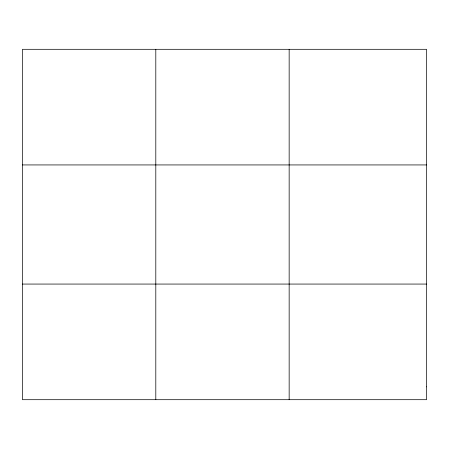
<?xml version="1.0" encoding="UTF-8"?>
<svg xmlns="http://www.w3.org/2000/svg" width="449" height="449" viewBox="0 0 449 449"><rect width="100%" height="100%" fill="white"/><g stroke="black" fill="none" stroke-linecap="round" stroke-linejoin="round"><path stroke-width="0.67" d="M155.803 399.694L155.803 49.306M289.156 399.694L289.156 49.306M22.45 164.935L426.55 164.935M22.45 284.065L426.55 284.065M426.55 386.847L426.55 399.694L22.45 399.694L22.45 49.306L426.55 49.306L426.55 386.847"/></g></svg>
